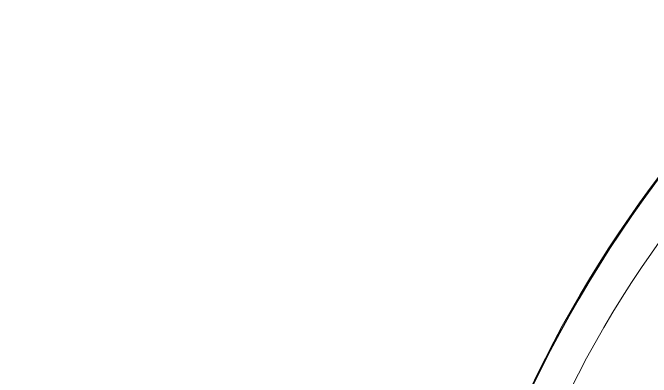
# Model space of a CAD drawing. Extents: x -2063571 to 559285, y 565862 to 1758715.
# Drawn here: x -2062799.276 to -2062797.09, y 566283.778 to 566285.026 of the extents above; entities that cross this region are included whole.
import ezdxf

# ---------------------------------------------------------------- set-up
doc = ezdxf.new("R2010")
doc.units = 0
doc.header["$MEASUREMENT"] = 0
doc.linetypes.add('ACAD_ISO10W100', pattern=[18, 12, -3, 0, -3])
doc.layers.add('k-viahe', color=6, linetype='CONTINUOUS', lineweight=15)
doc.layers.add('Q-DUONG', color=22, linetype='CONTINUOUS', lineweight=0)
doc.layers.add('Q-TIM DUONG', color=7, linetype='ACAD_ISO10W100')

# ---------------------------------------------------------------- blocks, each defined once
blk = doc.blocks.new('MB')
at = {"layer": 'k-viahe', "color": 8, "ltscale": 2}
for points in [[(430.396, 601.5, 0.18319), (380.825, 571.6, 0.122701), (343.279, 502.791, 0.133494)], [(431.508, 596.637, 0.175436), (385.301, 567.894, 0.133659), (348.13, 501.577)]]:
    blk.add_lwpolyline(points, format="xyb", dxfattribs=at)
at = {"layer": 'Q-TIM DUONG', "color": 8, "linetype": 'Continuous', "flags": 128}
blk.add_lwpolyline([(431.529, 601.783, 0.155416), (389.896, 580.877, 0.127945), (344.941, 508.882, -0.108298), (317.208, 447.61, -0.128587), (271.675, 418.104, 0.109896), (232.106, 390.058, 0.096379), (217.742, 364.617, 0.096003), (213.863, 332.263)], format="xyb", dxfattribs=at)

msp = doc.modelspace()

# ---------------------------------------------------------------- block references
at = {"layer": 'Q-DUONG', "xscale": 0.02520000000004075, "yscale": 0.02520000000004075, "zscale": 0.02520000000004075}
msp.add_blockref('MB', (-2062806.4117, 566270.358), dxfattribs=at)

doc.saveas('drawing.dxf')
